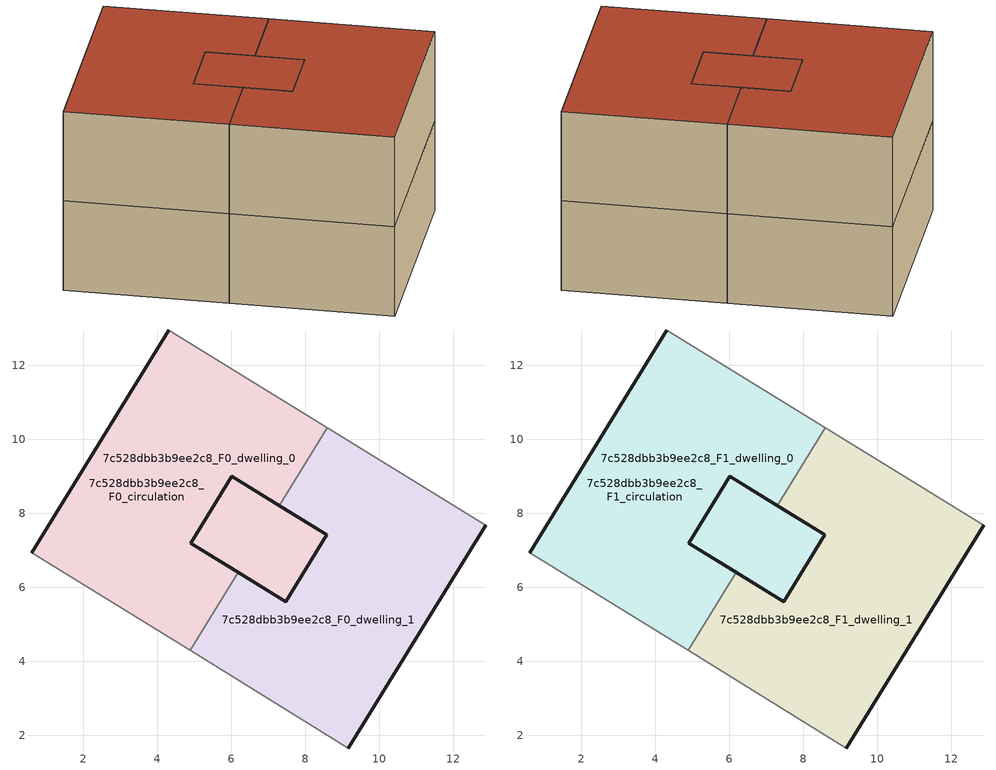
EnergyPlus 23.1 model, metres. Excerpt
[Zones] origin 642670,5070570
7c528dbb3b9ee2c8_F0_dwelling_0
 floor ground (EU_floor_Construction): 8.6,10.31 7.3,8.21 6.02,9 4.91,7.19 6.19,6.4 4.89,4.29 0.61,6.93 4.32,12.95 z0; 8.59,7.41 7.47,5.61 4.91,7.19 6.02,9 7.3,8.21 z0
 wall outside (EU_wall_Construction): 6.19,6.4 4.91,7.19 6.02,9 7.3,8.21 / 4.32,12.95 0.61,6.93 z0:3
 wall adiabatic (EU_wall_Construction): 0.61,6.93 4.89,4.29 / 8.6,10.31 4.32,12.95 z0:3
 wall to 7c528dbb3b9ee2c8_F0_dwelling_1 (EU_wall_Construction): 4.89,4.29 6.19,6.4 / 7.3,8.21 8.6,10.31 z0:3
7c528dbb3b9ee2c8_F0_dwelling_1
 floor ground (EU_floor_Construction): 7.3,8.21 8.59,7.41 7.47,5.61 4.91,7.19 6.02,9 z0; 12.88,7.67 9.17,1.65 4.89,4.29 6.19,6.4 7.47,5.61 8.59,7.41 7.3,8.21 8.6,10.31 z0
 wall outside (EU_wall_Construction): 9.17,1.65 12.88,7.67 / 7.3,8.21 8.59,7.41 7.47,5.61 6.19,6.4 z0:3
 wall adiabatic (EU_wall_Construction): 12.88,7.67 8.6,10.31 / 4.89,4.29 9.17,1.65 z0:3
7c528dbb3b9ee2c8_F0_circulation
 floor ground (EU_floor_Construction): 7.3,8.21 8.59,7.41 7.47,5.61 6.19,6.4 4.91,7.19 6.02,9 z0; 8.6,10.31 7.3,8.21 6.02,9 4.91,7.19 6.19,6.4 4.89,4.29 0.61,6.93 4.32,12.95 z0; 12.88,7.67 9.17,1.65 4.89,4.29 6.19,6.4 7.47,5.61 8.59,7.41 7.3,8.21 8.6,10.31 z0
 wall outside (EU_wall_Construction): 7.47,5.61 8.59,7.41 6.02,9 4.91,7.19 7.47,5.61 z0:3
7c528dbb3b9ee2c8_F1_dwelling_0
 floor outside (EU_floor_Construction): 8.6,10.31 7.3,8.21 6.02,9 4.91,7.19 6.19,6.4 4.89,4.29 0.61,6.93 4.32,12.95 z3; 8.59,7.41 7.47,5.61 4.91,7.19 6.02,9 7.3,8.21 z3
 wall outside (EU_wall_Construction): 6.19,6.4 4.91,7.19 6.02,9 7.3,8.21 / 4.32,12.95 0.61,6.93 z3:6
 wall adiabatic (EU_wall_Construction): 0.61,6.93 4.89,4.29 / 8.6,10.31 4.32,12.95 z3:6
 wall to 7c528dbb3b9ee2c8_F1_dwelling_1 (EU_wall_Construction): 4.89,4.29 6.19,6.4 / 7.3,8.21 8.6,10.31 z3:6
 roof outside (EU_roof_Construction): 7.47,5.61 8.59,7.41 7.3,8.21 6.02,9 4.91,7.19 z6; 6.19,6.4 4.91,7.19 6.02,9 7.3,8.21 8.6,10.31 4.32,12.95 0.61,6.93 4.89,4.29 z6
7c528dbb3b9ee2c8_F1_dwelling_1
 floor to 7c528dbb3b9ee2c8_F0_dwelling_1 (EU_floor_Construction): 12.88,7.67 9.17,1.65 4.89,4.29 6.19,6.4 7.47,5.61 8.59,7.41 7.3,8.21 8.6,10.31 z3; 7.3,8.21 8.59,7.41 7.47,5.61 4.91,7.19 6.02,9 z3
 wall outside (EU_wall_Construction): 9.17,1.65 12.88,7.67 / 7.3,8.21 8.59,7.41 7.47,5.61 6.19,6.4 z3:6
 wall adiabatic (EU_wall_Construction): 12.88,7.67 8.6,10.31 / 4.89,4.29 9.17,1.65 z3:6
 roof outside (EU_roof_Construction): 7.47,5.61 8.59,7.41 7.3,8.21 6.02,9 4.91,7.19 z6; 9.17,1.65 12.88,7.67 8.6,10.31 7.3,8.21 8.59,7.41 7.47,5.61 6.19,6.4 4.89,4.29 z6
7c528dbb3b9ee2c8_F1_circulation
 floor outside (EU_floor_Construction): 12.88,7.67 9.17,1.65 4.89,4.29 6.19,6.4 7.47,5.61 8.59,7.41 7.3,8.21 8.6,10.31 z3
 floor to 7c528dbb3b9ee2c8_F0_circulation (EU_floor_Construction): 7.3,8.21 8.59,7.41 7.47,5.61 6.19,6.4 4.91,7.19 6.02,9 z3; 8.6,10.31 7.3,8.21 6.02,9 4.91,7.19 6.19,6.4 4.89,4.29 0.61,6.93 4.32,12.95 z3
 wall outside (EU_wall_Construction): 7.47,5.61 8.59,7.41 6.02,9 4.91,7.19 7.47,5.61 z3:6
 roof outside (EU_roof_Construction): 7.47,5.61 8.59,7.41 7.3,8.21 6.02,9 4.91,7.19 6.19,6.4 z6; 6.19,6.4 4.91,7.19 6.02,9 7.3,8.21 8.6,10.31 4.32,12.95 0.61,6.93 4.89,4.29 z6; 9.17,1.65 12.88,7.67 8.6,10.31 7.3,8.21 8.59,7.41 7.47,5.61 6.19,6.4 4.89,4.29 z6
[Building]
EU S2 Campaign: North Axis=0; Terrain=City; Solar Distribution=FullExterior
[Site:Location]
Lyon-Bron: Latitude=45.75; Longitude=5; Time Zone=1; Elevation=198
[SizingPeriod:WeatherFileDays]
AnnualSizingPeriod: Begin Month=1; Begin Day of Month=1; End Month=12; End Day of Month=31; Day of Week for Start Day=Monday; Use Weather File Daylight Saving Period=No; Use Weather File Rain and Snow Indicators=No
[MATERIAL]
EU_InternalMass_Material: Roughness=MediumRough; Thickness=0.1; Conductivity=1; Density=1800; Specific Heat=900; Thermal Absorptance=0.9; Solar Absorptance=0.7; Visible Absorptance=0.7
[MATERIAL:NOMASS] Roughness=MediumRough; Thermal Absorptance=0.9; Solar Absorptance=0.7; Visible Absorptance=0.7
Name | Thermal Resistance
EU_wall_NoMass | 0.87146
EU_roof_NoMass | 0.842276
EU_floor_NoMass | 0.496999
[CONSTRUCTION]
EU_wall_Construction: EU_wall_NoMass
EU_roof_Construction: EU_roof_NoMass
EU_floor_Construction: EU_floor_NoMass
EU_InternalMass_Construction: EU_InternalMass_Material
[ZONE] Type=1; Multiplier=1; Ceiling Height=autocalculate; Floor Area=autocalculate; Part of Total Floor Area=Yes
Name | Volume
7c528dbb3b9ee2c8_F0_dwelling_0 | 116.267
7c528dbb3b9ee2c8_F1_dwelling_0 | 116.268
7c528dbb3b9ee2c8_F0_dwelling_1; 7c528dbb3b9ee2c8_F1_dwelling_1 | 116.265
7c528dbb3b9ee2c8_F0_circulation; 7c528dbb3b9ee2c8_F1_circulation | 213.331
[INTERNALMASS] Construction=EU_InternalMass_Construction; Surface Area=32.355
Name | Zone or ZoneList
7c528dbb3b9ee2c8_F0_dwelling_0_EU_InternalMass | 7c528dbb3b9ee2c8_F0_dwelling_0
7c528dbb3b9ee2c8_F0_dwelling_1_EU_InternalMass | 7c528dbb3b9ee2c8_F0_dwelling_1
7c528dbb3b9ee2c8_F1_dwelling_0_EU_InternalMass | 7c528dbb3b9ee2c8_F1_dwelling_0
7c528dbb3b9ee2c8_F1_dwelling_1_EU_InternalMass | 7c528dbb3b9ee2c8_F1_dwelling_1
[OTHEREQUIPMENT] Fuel Type=Electricity; Design Level Calculation Method=Watts/Area; Power per Zone Floor Area=1; Fraction Latent=0; Fraction Radiant=0; Fraction Lost=0; Carbon Dioxide Generation Rate=0; EndUse Subcategory=EU_Step8_InternalGains
Name | Zone or ZoneList or Space or SpaceList | Schedule
EU_Step8_InternalGain_7c528dbb3b9ee2c8_F0_dwelling_0_f000 | 7c528dbb3b9ee2c8_F0_dwelling_0 | EU_Step8_GainSchedule_7c528dbb3b9ee2c8_F0_dwelling_0_f000
EU_Step8_InternalGain_7c528dbb3b9ee2c8_F0_dwelling_1_f000 | 7c528dbb3b9ee2c8_F0_dwelling_1 | EU_Step8_GainSchedule_7c528dbb3b9ee2c8_F0_dwelling_1_f000
EU_Step8_InternalGain_7c528dbb3b9ee2c8_F1_dwelling_0_f000 | 7c528dbb3b9ee2c8_F1_dwelling_0 | EU_Step8_GainSchedule_7c528dbb3b9ee2c8_F1_dwelling_0_f000
EU_Step8_InternalGain_7c528dbb3b9ee2c8_F1_dwelling_1_f000 | 7c528dbb3b9ee2c8_F1_dwelling_1 | EU_Step8_GainSchedule_7c528dbb3b9ee2c8_F1_dwelling_1_f000
[ZONEINFILTRATION:DESIGNFLOWRATE] Schedule=EU_AlwaysOn; Design Flow Rate Calculation Method=Flow/Area; Flow Rate per Floor Area=0.0005; Constant Term Coefficient=1; Temperature Term Coefficient=0; Velocity Term Coefficient=0; Velocity Squared Term Coefficient=0
Name | Zone or ZoneList or Space or SpaceList
EU_Circulation_Infiltration_7c528dbb3b9ee2c8_F0_circulation | 7c528dbb3b9ee2c8_F0_circulation
EU_Circulation_Infiltration_7c528dbb3b9ee2c8_F1_circulation | 7c528dbb3b9ee2c8_F1_circulation
[ZONEVENTILATION:DESIGNFLOWRATE] Schedule=EU_AlwaysOn; Design Flow Rate Calculation Method=AirChanges/Hour; Air Changes per Hour=0.425; Ventilation Type=Natural; Fan Pressure Rise=0; Fan Total Efficiency=1; Constant Term Coefficient=1; Temperature Term Coefficient=0; Velocity Term Coefficient=0; Velocity Squared Term Coefficient=0; Minimum Indoor Temperature=-100; Maximum Indoor Temperature=100; Delta Temperature=-100; Minimum Outdoor Temperature=-100; Maximum Outdoor Temperature=100; Maximum Wind Speed=40
Name | Zone or ZoneList or Space or SpaceList
EU_ConstantAir_7c528dbb3b9ee2c8_F0_dwelling_0 | 7c528dbb3b9ee2c8_F0_dwelling_0
EU_ConstantAir_7c528dbb3b9ee2c8_F0_dwelling_1 | 7c528dbb3b9ee2c8_F0_dwelling_1
EU_ConstantAir_7c528dbb3b9ee2c8_F1_dwelling_0 | 7c528dbb3b9ee2c8_F1_dwelling_0
EU_ConstantAir_7c528dbb3b9ee2c8_F1_dwelling_1 | 7c528dbb3b9ee2c8_F1_dwelling_1
[HVACTEMPLATE:THERMOSTAT] Constant Heating Setpoint=20; Constant Cooling Setpoint=50
EU_HeatOnly_7c528dbb3b9ee2c8_F0_dwelling_0; EU_HeatOnly_7c528dbb3b9ee2c8_F0_dwelling_1; EU_HeatOnly_7c528dbb3b9ee2c8_F1_dwelling_0; EU_HeatOnly_7c528dbb3b9ee2c8_F1_dwelling_1
[HVACTEMPLATE:ZONE:IDEALLOADSAIRSYSTEM] System Availability Schedule=EU_AlwaysOn; Maximum Heating Supply Air Temperature=50; Minimum Cooling Supply Air Temperature=13; Maximum Heating Supply Air Humidity Ratio=0.0156; Minimum Cooling Supply Air Humidity Ratio=0.0077; Heating Limit=NoLimit; Cooling Limit=NoLimit; Heating Availability Schedule=EU_AlwaysOn; Cooling Availability Schedule=EU_CoolingOff; Dehumidification Control Type=ConstantSensibleHeatRatio; Cooling Sensible Heat Ratio=0.7; Dehumidification Setpoint=60; Humidification Control Type=None; Humidification Setpoint=30; Outdoor Air Method=None; Outdoor Air Flow Rate per Person=0.00944; Outdoor Air Flow Rate per Zone Floor Area=0; Outdoor Air Flow Rate per Zone=0; Demand Controlled Ventilation Type=None; Outdoor Air Economizer Type=NoEconomizer; Heat Recovery Type=None; Sensible Heat Recovery Effectiveness=0.7; Latent Heat Recovery Effectiveness=0.65
Name | Template Thermostat
7c528dbb3b9ee2c8_F0_dwelling_0 | EU_HeatOnly_7c528dbb3b9ee2c8_F0_dwelling_0
7c528dbb3b9ee2c8_F0_dwelling_1 | EU_HeatOnly_7c528dbb3b9ee2c8_F0_dwelling_1
7c528dbb3b9ee2c8_F1_dwelling_0 | EU_HeatOnly_7c528dbb3b9ee2c8_F1_dwelling_0
7c528dbb3b9ee2c8_F1_dwelling_1 | EU_HeatOnly_7c528dbb3b9ee2c8_F1_dwelling_1
[SIZING:ZONE] Zone Cooling Design Supply Air Temperature Input Method=SupplyAirTemperature; Zone Cooling Design Supply Air Temperature=13; Zone Heating Design Supply Air Temperature Input Method=SupplyAirTemperature; Zone Heating Design Supply Air Temperature=50; Zone Cooling Design Supply Air Humidity Ratio=0.008; Zone Heating Design Supply Air Humidity Ratio=0.008; Cooling Design Air Flow Method=DesignDay; Cooling Design Air Flow Rate=0; Cooling Minimum Air Flow per Zone Floor Area=0.000762; Cooling Minimum Air Flow=0; Cooling Minimum Air Flow Fraction=0.2; Heating Design Air Flow Method=DesignDay; Heating Design Air Flow Rate=0; Heating Maximum Air Flow per Zone Floor Area=0.002032; Heating Maximum Air Flow=0.141576; Heating Maximum Air Flow Fraction=0.3; Account for Dedicated Outdoor Air System=No; Dedicated Outdoor Air System Control Strategy=NeutralSupplyAir; Dedicated Outdoor Air Low Setpoint Temperature for Design=autosize; Dedicated Outdoor Air High Setpoint Temperature for Design=autosize; Zone Load Sizing Method=Sensible Load Only No Latent Load; Zone Latent Cooling Design Supply Air Humidity Ratio Input Method=HumidityRatioDifference; Zone Cooling Design Supply Air Humidity Ratio Difference=0.005; Zone Latent Heating Design Supply Air Humidity Ratio Input Method=HumidityRatioDifference; Zone Humidification Design Supply Air Humidity Ratio Difference=0.005
7c528dbb3b9ee2c8_F0_dwelling_0; 7c528dbb3b9ee2c8_F0_dwelling_1; 7c528dbb3b9ee2c8_F1_dwelling_0; 7c528dbb3b9ee2c8_F1_dwelling_1
[SCHEDULE:CONSTANT]
Name | Hourly Value
EU_AlwaysOn | 1
EU_CoolingOff | 0
[SCHEDULE:FILE] Column Number=1; Rows to Skip at Top=0; Number of Hours of Data=8760; Column Separator=Comma; Interpolate to Timestep=No; Minutes per Item=60; Adjust Schedule for Daylight Savings=Yes
Name | File
EU_Step8_GainSchedule_7c528dbb3b9ee2c8_F0_dwelling_0_f000 | ../../schedules/7c528dbb3b9ee2c8/7c528dbb3b9ee2c8_F0_dwelling_0_f000_gain.csv
EU_Step8_GainSchedule_7c528dbb3b9ee2c8_F0_dwelling_1_f000 | ../../schedules/7c528dbb3b9ee2c8/7c528dbb3b9ee2c8_F0_dwelling_1_f000_gain.csv
EU_Step8_GainSchedule_7c528dbb3b9ee2c8_F1_dwelling_0_f000 | ../../schedules/7c528dbb3b9ee2c8/7c528dbb3b9ee2c8_F1_dwelling_0_f000_gain.csv
EU_Step8_GainSchedule_7c528dbb3b9ee2c8_F1_dwelling_1_f000 | ../../schedules/7c528dbb3b9ee2c8/7c528dbb3b9ee2c8_F1_dwelling_1_f000_gain.csv
